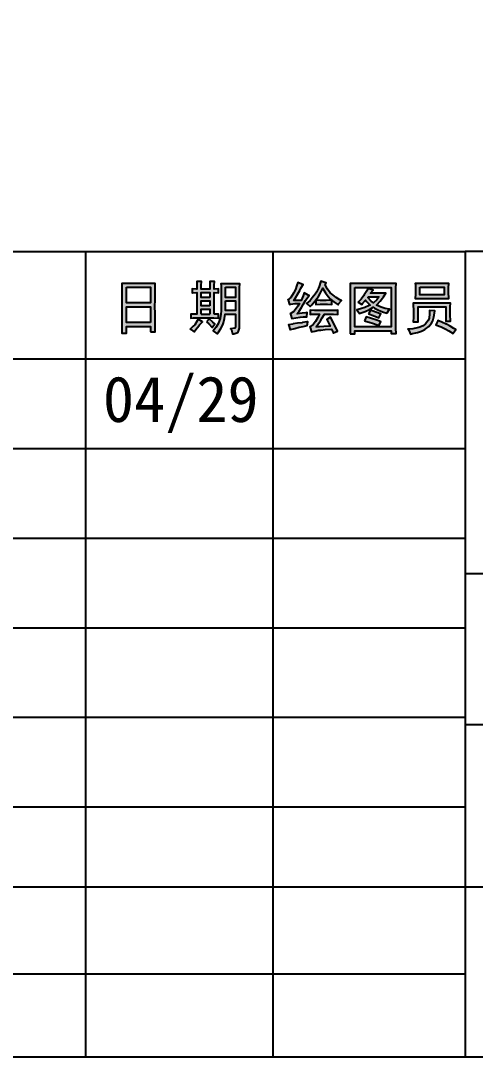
# Model space of a CAD drawing. Header units: millimetres. Extents: x 3718 to 70963, y 572 to 15149.
# Drawn here: x 3804.34 to 3817.13, y 574.49 to 603.65 of the extents above; entities that cross this region are included whole.
import ezdxf

# ---------------------------------------------------------------- set-up
doc = ezdxf.new("R2010")
doc.units = ezdxf.units.MM
doc.header["$LTSCALE"] = 3
doc.styles.add('外框文字', font='NSimSun.ttf')

msp = doc.modelspace()

# ---------------------------------------------------------------- hatches: boundary and pattern name
at = {"linetype": 'ByBlock'}
h = msp.add_hatch(color=256, dxfattribs=at)
h.paths.add_polyline_path([(3807.992, 595.163), (3807.31, 595.163), (3807.31, 595.606), (3807.992, 595.606)], flags=16)
h.paths.add_polyline_path([(3807.992, 594.897), (3808.122, 594.897), (3808.119, 594.945), (3808.119, 595.066), (3808.116, 595.187), (3808.116, 595.314), (3808.116, 595.446), (3808.112, 595.582), (3808.112, 595.639), (3808.116, 595.772), (3808.116, 595.902), (3808.116, 596.029), (3808.119, 596.149), (3808.122, 596.264), (3807.18, 596.264), (3807.18, 596.182), (3807.183, 596.065), (3807.183, 595.941), (3807.186, 595.814), (3807.186, 595.682), (3807.186, 595.549), (3807.186, 595.486), (3807.186, 595.35), (3807.186, 595.217), (3807.183, 595.093), (3807.183, 594.976), (3807.18, 594.864), (3807.31, 594.864), (3807.31, 595.051), (3807.992, 595.051)])
h.paths.add_polyline_path([(3807.31, 596.155), (3807.992, 596.155), (3807.992, 595.715), (3807.31, 595.715)], flags=16)
h.paths.add_polyline_path([(3809.971, 595.398), (3809.95, 595.277), (3809.907, 595.157), (3809.895, 595.126), (3809.832, 595.021), (3809.748, 594.924), (3809.766, 594.915), (3809.862, 594.84), (3809.901, 594.888), (3809.971, 594.994), (3810.025, 595.102), (3810.04, 595.154), (3810.07, 595.274), (3810.089, 595.401), (3810.378, 595.401), (3810.378, 595.039), (3810.366, 595), (3810.242, 594.988), (3810.264, 594.955), (3810.294, 594.84), (3810.33, 594.846), (3810.442, 594.885), (3810.457, 594.894), (3810.493, 595.006), (3810.493, 595.953), (3810.493, 596.007), (3810.496, 596.137), (3810.502, 596.252), (3809.971, 596.252), (3809.974, 596.198), (3809.977, 596.086), (3809.977, 595.953), (3809.98, 595.805), (3809.98, 595.766), (3809.977, 595.615), (3809.977, 595.492), (3809.971, 595.401)])
h.paths.add_polyline_path([(3809.778, 595.395), (3809.778, 596.007), (3809.901, 595.998), (3809.901, 596.11), (3809.778, 596.104), (3809.778, 596.204), (3809.793, 596.315), (3809.657, 596.315), (3809.66, 596.237), (3809.663, 596.104), (3809.413, 596.104), (3809.413, 596.204), (3809.425, 596.315), (3809.289, 596.315), (3809.292, 596.237), (3809.295, 596.104), (3809.286, 596.104), (3809.159, 596.11), (3809.159, 595.998), (3809.171, 596.001), (3809.295, 596.007), (3809.295, 595.395), (3809.25, 595.395), (3809.123, 595.401), (3809.123, 595.289), (3809.186, 595.295), (3809.307, 595.298), (3809.72, 595.298), (3809.772, 595.295), (3809.901, 595.289), (3809.901, 595.401)])
h.paths.add_polyline_path([(3809.301, 595.211), (3809.232, 595.102), (3809.192, 595.057), (3809.108, 594.976), (3809.111, 594.973), (3809.22, 594.903), (3809.268, 594.967), (3809.346, 595.072), (3809.37, 595.102), (3809.449, 595.181), (3809.328, 595.259)])
h.paths.add_polyline_path([(3809.567, 595.181), (3809.63, 595.13), (3809.72, 595.027), (3809.799, 595.123), (3809.739, 595.175), (3809.636, 595.271)])
h.paths.add_polyline_path([(3809.663, 595.633), (3809.413, 595.633), (3809.413, 595.769), (3809.663, 595.769)], flags=16)
h.paths.add_polyline_path([(3809.663, 595.866), (3809.413, 595.866), (3809.413, 596.007), (3809.663, 596.007)], flags=16)
h.paths.add_polyline_path([(3810.095, 596.155), (3810.378, 596.155), (3810.378, 595.866), (3810.095, 595.866)], flags=16)
h.paths.add_polyline_path([(3810.095, 595.769), (3810.378, 595.769), (3810.378, 595.498), (3810.095, 595.498)], flags=16)
h.paths.add_polyline_path([(3809.413, 595.395), (3809.413, 595.537), (3809.663, 595.537), (3809.663, 595.395)], flags=17)
h = msp.add_hatch(color=256, dxfattribs=at)
h.paths.add_polyline_path([(3816.07, 595.212), (3816.015, 595.1), (3816.039, 595.091), (3816.166, 595.04), (3816.266, 594.992), (3816.284, 594.983), (3816.38, 594.925), (3816.504, 594.85), (3816.507, 594.859), (3816.58, 594.965), (3816.528, 594.995), (3816.417, 595.061), (3816.317, 595.115), (3816.305, 595.118), (3816.19, 595.17), (3816.073, 595.218)])
h.paths.add_polyline_path([(3815.388, 595.52), (3815.388, 595.327), (3815.388, 595.312), (3815.382, 595.185), (3815.517, 595.185), (3815.517, 595.604), (3816.296, 595.604), (3816.296, 595.197), (3816.432, 595.197), (3816.429, 595.233), (3816.426, 595.36), (3816.426, 595.526), (3816.426, 595.601), (3816.432, 595.707), (3815.382, 595.707), (3815.382, 595.643)])
h.paths.add_polyline_path([(3815.448, 596.093), (3815.448, 595.99), (3815.448, 595.963), (3815.439, 595.837), (3816.38, 595.837), (3816.38, 595.867), (3816.374, 595.99), (3816.374, 596.093), (3816.374, 596.135), (3816.38, 596.262), (3815.439, 596.262), (3815.442, 596.22)])
h.paths.add_polyline_path([(3813.083, 594.977), (3813.134, 594.862), (3813.143, 594.868), (3813.255, 594.922), (3813.221, 594.989), (3813.152, 595.121), (3813.098, 595.227), (3813.055, 595.309), (3812.953, 595.248), (3812.998, 595.155), (3813.043, 595.064), (3813.019, 595.061), (3812.865, 595.046), (3812.742, 595.04), (3812.651, 595.037), (3812.702, 595.103), (3812.772, 595.212), (3812.823, 595.29), (3812.89, 595.399), (3813.095, 595.399), (3813.137, 595.399), (3813.264, 595.39), (3813.264, 595.508), (3813.215, 595.505), (3813.095, 595.502), (3812.651, 595.502), (3812.603, 595.502), (3812.482, 595.508), (3812.482, 595.39), (3812.521, 595.393), (3812.651, 595.399), (3812.748, 595.399), (3812.699, 595.306), (3812.63, 595.191), (3812.564, 595.109), (3812.47, 595.043), (3812.479, 595.022), (3812.521, 594.901), (3812.615, 594.922), (3812.721, 594.946), (3812.781, 594.952), (3812.905, 594.965), (3813.083, 594.98)])
h.paths.add_polyline_path([(3812.374, 595.438), (3812.259, 595.423), (3812.114, 595.405), (3812.171, 595.484), (3812.238, 595.586), (3812.289, 595.668), (3812.355, 595.785), (3812.386, 595.84), (3812.452, 595.927), (3812.425, 595.936), (3812.316, 595.996), (3812.286, 595.909), (3812.232, 595.785), (3812.027, 595.785), (3812.069, 595.855), (3812.138, 595.966), (3812.187, 596.063), (3812.22, 596.132), (3812.283, 596.229), (3812.25, 596.238), (3812.135, 596.286), (3812.111, 596.214), (3812.066, 596.096), (3812.012, 595.984), (3811.936, 595.864), (3811.858, 595.797), (3811.861, 595.788), (3811.897, 595.668), (3811.933, 595.677), (3812.057, 595.695), (3812.18, 595.701), (3812.132, 595.619), (3812.063, 595.52), (3812.024, 595.474), (3811.921, 595.405), (3811.927, 595.393), (3811.966, 595.275), (3812.075, 595.293), (3812.205, 595.315), (3812.283, 595.321), (3812.392, 595.327), (3812.398, 595.444)])
h.paths.add_polyline_path([(3814.121, 595.411), (3814.154, 595.399), (3814.256, 595.36), (3814.41, 595.293), (3814.468, 595.405), (3814.431, 595.417), (3814.326, 595.456), (3814.178, 595.514)], flags=0)
h.paths.add_polyline_path([(3814.293, 595.568), (3814.401, 595.511), (3814.516, 595.462), (3814.642, 595.423), (3814.649, 595.435), (3814.718, 595.541), (3814.709, 595.541), (3814.594, 595.559), (3814.477, 595.598), (3814.353, 595.655), (3814.356, 595.662), (3814.455, 595.764), (3814.519, 595.849), (3814.543, 595.885), (3814.609, 595.99), (3814.184, 595.99), (3814.253, 596.069), (3814.223, 596.078), (3814.105, 596.12), (3814.078, 596.057), (3814.003, 595.939), (3813.994, 595.927), (3813.915, 595.824), (3813.831, 595.74), (3813.933, 595.668), (3813.958, 595.695), (3814.036, 595.791), (3814.066, 595.752), (3814.166, 595.655), (3814.142, 595.643), (3814.018, 595.586), (3813.903, 595.544), (3813.792, 595.52), (3813.795, 595.517), (3813.867, 595.417), (3813.915, 595.432), (3814.033, 595.474), (3814.148, 595.529), (3814.253, 595.592)], flags=0)
h.paths.add_polyline_path([(3813.74, 596.144), (3814.763, 596.144), (3814.763, 595.043), (3813.74, 595.043)], flags=16)
h.paths.add_polyline_path([(3813.605, 594.844), (3813.74, 594.844), (3813.74, 594.928), (3814.763, 594.928), (3814.763, 594.856), (3814.899, 594.856), (3814.899, 594.859), (3814.896, 594.983), (3814.893, 595.109), (3814.893, 595.236), (3814.893, 595.9), (3814.893, 596.015), (3814.896, 596.141), (3814.899, 596.262), (3813.605, 596.262), (3813.608, 596.156), (3813.611, 596.03), (3813.611, 595.9), (3813.611, 595.242), (3813.611, 595.221), (3813.611, 595.091), (3813.608, 594.968)])
h.paths.add_polyline_path([(3815.843, 595.408), (3815.828, 595.287), (3815.804, 595.224), (3815.732, 595.127), (3815.659, 595.073), (3815.536, 595.025), (3815.49, 595.01), (3815.373, 594.989), (3815.234, 594.98), (3815.255, 594.949), (3815.306, 594.838), (3815.361, 594.85), (3815.499, 594.883), (3815.614, 594.922), (3815.705, 594.965), (3815.72, 594.974), (3815.825, 595.052), (3815.898, 595.14), (3815.931, 595.209), (3815.961, 595.327), (3815.967, 595.366), (3815.988, 595.49), (3815.973, 595.49), (3815.84, 595.502)])
h.paths.add_polyline_path([(3812.386, 595.179), (3812.265, 595.161), (3812.253, 595.158), (3812.129, 595.14), (3812.006, 595.121), (3811.996, 595.118), (3811.87, 595.1), (3811.879, 595.079), (3811.921, 594.959), (3811.93, 594.962), (3812.051, 594.998), (3812.174, 595.031), (3812.283, 595.052), (3812.398, 595.076), (3812.413, 595.185)])
h.paths.add_polyline_path([(3814.009, 595.212), (3814.042, 595.203), (3814.145, 595.173), (3814.265, 595.131), (3814.41, 595.076), (3814.474, 595.185), (3814.434, 595.2), (3814.332, 595.236), (3814.208, 595.278), (3814.06, 595.321)], flags=0)
h.paths.add_polyline_path([(3815.569, 596.153), (3816.254, 596.153), (3816.254, 595.939), (3815.569, 595.939)], flags=16)
h.paths.add_polyline_path([(3813.055, 595.788), (3812.929, 595.785), (3812.766, 595.785), (3812.645, 595.791), (3812.645, 595.674), (3812.766, 595.683), (3812.929, 595.683), (3812.971, 595.683), (3813.089, 595.674), (3813.089, 595.791)], flags=17)
h.paths.add_polyline_path([(3812.657, 596.018), (3812.618, 595.957), (3812.54, 595.855), (3812.479, 595.785), (3812.38, 595.701), (3812.386, 595.695), (3812.482, 595.61), (3812.527, 595.662), (3812.609, 595.761), (3812.681, 595.849), (3812.715, 595.897), (3812.775, 595.999), (3812.838, 596.126), (3812.85, 596.102), (3812.917, 595.999), (3812.992, 595.894), (3813.055, 595.821), (3813.149, 595.743), (3813.27, 595.662), (3813.282, 595.686), (3813.36, 595.785), (3813.321, 595.8), (3813.212, 595.864), (3813.116, 595.939), (3813.046, 596.002), (3812.971, 596.099), (3812.902, 596.223), (3812.929, 596.28), (3812.896, 596.289), (3812.778, 596.325), (3812.772, 596.298), (3812.736, 596.177), (3812.715, 596.129)])
h.paths.add_polyline_path([(3814.199, 595.767), (3814.105, 595.87), (3814.121, 595.888), (3814.416, 595.888), (3814.356, 595.803), (3814.268, 595.713)], flags=0)

# ---------------------------------------------------------------- linework, layer by layer
for p, q in [((3786.215, 597.157), (3816.841, 597.157)), ((3806.171, 574.488), (3806.171, 597.157)), ((3811.438, 574.488), (3811.438, 597.157)), ((3883.824, 597.157), (3816.841, 597.157)), ((3816.841, 597.157), (3816.841, 574.488)), ((3816.841, 597.157), (3816.841, 574.488)), ((3809.413, 595.395), (3809.663, 595.395)), ((3816.841, 594.134), (3786.215, 594.134)), ((3883.824, 588.087), (3816.841, 588.087)), ((3883.824, 583.845), (3816.841, 583.845)), ((3816.841, 579.278), (3786.215, 579.278)), ((3883.824, 579.278), (3816.841, 579.278)), ((3816.841, 576.825), (3786.215, 576.825))]:
    msp.add_line(p, q, dxfattribs=at)
for points in [[(3883.824, 574.488), (3717.849, 574.488), (3717.849, 693.634), (3883.824, 693.634)], [(3807.992, 594.897), (3808.122, 594.897), (3808.119, 594.945), (3808.119, 595.066), (3808.116, 595.187), (3808.116, 595.314), (3808.116, 595.446), (3808.112, 595.582), (3808.112, 595.639), (3808.116, 595.772), (3808.116, 595.902), (3808.116, 596.029), (3808.119, 596.149), (3808.122, 596.264), (3807.18, 596.264), (3807.18, 596.182), (3807.183, 596.065), (3807.183, 595.941), (3807.186, 595.814), (3807.186, 595.682), (3807.186, 595.549), (3807.186, 595.486), (3807.186, 595.35), (3807.186, 595.217), (3807.183, 595.093), (3807.183, 594.976), (3807.18, 594.864), (3807.31, 594.864), (3807.31, 595.051), (3807.992, 595.051)], [(3809.778, 595.395), (3809.778, 596.007), (3809.901, 595.998), (3809.901, 596.11), (3809.778, 596.104), (3809.778, 596.204), (3809.793, 596.315), (3809.657, 596.315), (3809.66, 596.237), (3809.663, 596.104), (3809.413, 596.104), (3809.413, 596.204), (3809.425, 596.315), (3809.289, 596.315), (3809.292, 596.237), (3809.295, 596.104), (3809.286, 596.104), (3809.159, 596.11), (3809.159, 595.998), (3809.171, 596.001), (3809.295, 596.007), (3809.295, 595.395), (3809.25, 595.395), (3809.123, 595.401), (3809.123, 595.289), (3809.186, 595.295), (3809.307, 595.298), (3809.72, 595.298), (3809.772, 595.295), (3809.901, 595.289), (3809.901, 595.401)], [(3809.971, 595.398), (3809.95, 595.277), (3809.907, 595.157), (3809.895, 595.126), (3809.832, 595.021), (3809.748, 594.924), (3809.766, 594.915), (3809.862, 594.84), (3809.901, 594.888), (3809.971, 594.994), (3810.025, 595.102), (3810.04, 595.154), (3810.07, 595.274), (3810.089, 595.401), (3810.378, 595.401), (3810.378, 595.039), (3810.366, 595), (3810.242, 594.988), (3810.264, 594.955), (3810.294, 594.84), (3810.33, 594.846), (3810.442, 594.885), (3810.457, 594.894), (3810.493, 595.006), (3810.493, 595.953), (3810.493, 596.007), (3810.496, 596.137), (3810.502, 596.252), (3809.971, 596.252), (3809.974, 596.198), (3809.977, 596.086), (3809.977, 595.953), (3809.98, 595.805), (3809.98, 595.766), (3809.977, 595.615), (3809.977, 595.492), (3809.971, 595.401)], [(3812.374, 595.438), (3812.259, 595.423), (3812.114, 595.405), (3812.171, 595.484), (3812.238, 595.586), (3812.289, 595.668), (3812.355, 595.785), (3812.386, 595.84), (3812.452, 595.927), (3812.425, 595.936), (3812.316, 595.996), (3812.286, 595.909), (3812.232, 595.785), (3812.027, 595.785), (3812.069, 595.855), (3812.138, 595.966), (3812.187, 596.063), (3812.22, 596.132), (3812.283, 596.229), (3812.25, 596.238), (3812.135, 596.286), (3812.111, 596.214), (3812.066, 596.096), (3812.012, 595.984), (3811.936, 595.864), (3811.858, 595.797), (3811.861, 595.788), (3811.897, 595.668), (3811.933, 595.677), (3812.057, 595.695), (3812.18, 595.701), (3812.132, 595.619), (3812.063, 595.52), (3812.024, 595.474), (3811.921, 595.405), (3811.927, 595.393), (3811.966, 595.275), (3812.075, 595.293), (3812.205, 595.315), (3812.283, 595.321), (3812.392, 595.327), (3812.398, 595.444)], [(3812.657, 596.018), (3812.618, 595.957), (3812.54, 595.855), (3812.479, 595.785), (3812.38, 595.701), (3812.386, 595.695), (3812.482, 595.61), (3812.527, 595.662), (3812.609, 595.761), (3812.681, 595.849), (3812.715, 595.897), (3812.775, 595.999), (3812.838, 596.126), (3812.85, 596.102), (3812.917, 595.999), (3812.992, 595.894), (3813.055, 595.821), (3813.149, 595.743), (3813.27, 595.662), (3813.282, 595.686), (3813.36, 595.785), (3813.321, 595.8), (3813.212, 595.864), (3813.116, 595.939), (3813.046, 596.002), (3812.971, 596.099), (3812.902, 596.223), (3812.929, 596.28), (3812.896, 596.289), (3812.778, 596.325), (3812.772, 596.298), (3812.736, 596.177), (3812.715, 596.129)], [(3813.605, 594.844), (3813.74, 594.844), (3813.74, 594.928), (3814.763, 594.928), (3814.763, 594.856), (3814.899, 594.856), (3814.899, 594.859), (3814.896, 594.983), (3814.893, 595.109), (3814.893, 595.236), (3814.893, 595.9), (3814.893, 596.015), (3814.896, 596.141), (3814.899, 596.262), (3813.605, 596.262), (3813.608, 596.156), (3813.611, 596.03), (3813.611, 595.9), (3813.611, 595.242), (3813.611, 595.221), (3813.611, 595.091), (3813.608, 594.968)], [(3815.448, 596.093), (3815.448, 595.99), (3815.448, 595.963), (3815.439, 595.837), (3816.38, 595.837), (3816.38, 595.867), (3816.374, 595.99), (3816.374, 596.093), (3816.374, 596.135), (3816.38, 596.262), (3815.439, 596.262), (3815.442, 596.22)], [(3807.31, 596.155), (3807.992, 596.155), (3807.992, 595.715), (3807.31, 595.715)], [(3809.663, 595.866), (3809.413, 595.866), (3809.413, 596.007), (3809.663, 596.007)], [(3810.095, 596.155), (3810.378, 596.155), (3810.378, 595.866), (3810.095, 595.866)], [(3813.74, 596.144), (3814.763, 596.144), (3814.763, 595.043), (3813.74, 595.043)], [(3814.293, 595.568), (3814.401, 595.511), (3814.516, 595.462), (3814.642, 595.423), (3814.649, 595.435), (3814.718, 595.541), (3814.709, 595.541), (3814.594, 595.559), (3814.477, 595.598), (3814.353, 595.655), (3814.356, 595.662), (3814.455, 595.764), (3814.519, 595.849), (3814.543, 595.885), (3814.609, 595.99), (3814.184, 595.99), (3814.253, 596.069), (3814.223, 596.078), (3814.105, 596.12), (3814.078, 596.057), (3814.003, 595.939), (3813.994, 595.927), (3813.915, 595.824), (3813.831, 595.74), (3813.933, 595.668), (3813.958, 595.695), (3814.036, 595.791), (3814.066, 595.752), (3814.166, 595.655), (3814.142, 595.643), (3814.018, 595.586), (3813.903, 595.544), (3813.792, 595.52), (3813.795, 595.517), (3813.867, 595.417), (3813.915, 595.432), (3814.033, 595.474), (3814.148, 595.529), (3814.253, 595.592)], [(3814.199, 595.767), (3814.105, 595.87), (3814.121, 595.888), (3814.416, 595.888), (3814.356, 595.803), (3814.268, 595.713)], [(3815.569, 596.153), (3816.254, 596.153), (3816.254, 595.939), (3815.569, 595.939)], [(3807.992, 595.163), (3807.31, 595.163), (3807.31, 595.606), (3807.992, 595.606)], [(3809.663, 595.633), (3809.413, 595.633), (3809.413, 595.769), (3809.663, 595.769)], [(3810.095, 595.769), (3810.378, 595.769), (3810.378, 595.498), (3810.095, 595.498)], [(3813.055, 595.788), (3812.929, 595.785), (3812.766, 595.785), (3812.645, 595.791), (3812.645, 595.674), (3812.766, 595.683), (3812.929, 595.683), (3812.971, 595.683), (3813.089, 595.674), (3813.089, 595.791)], [(3815.388, 595.52), (3815.388, 595.327), (3815.388, 595.312), (3815.382, 595.185), (3815.517, 595.185), (3815.517, 595.604), (3816.296, 595.604), (3816.296, 595.197), (3816.432, 595.197), (3816.429, 595.233), (3816.426, 595.36), (3816.426, 595.526), (3816.426, 595.601), (3816.432, 595.707), (3815.382, 595.707), (3815.382, 595.643)], [(3813.083, 594.977), (3813.134, 594.862), (3813.143, 594.868), (3813.255, 594.922), (3813.221, 594.989), (3813.152, 595.121), (3813.098, 595.227), (3813.055, 595.309), (3812.953, 595.248), (3812.998, 595.155), (3813.043, 595.064), (3813.019, 595.061), (3812.865, 595.046), (3812.742, 595.04), (3812.651, 595.037), (3812.702, 595.103), (3812.772, 595.212), (3812.823, 595.29), (3812.89, 595.399), (3813.095, 595.399), (3813.137, 595.399), (3813.264, 595.39), (3813.264, 595.508), (3813.215, 595.505), (3813.095, 595.502), (3812.651, 595.502), (3812.603, 595.502), (3812.482, 595.508), (3812.482, 595.39), (3812.521, 595.393), (3812.651, 595.399), (3812.748, 595.399), (3812.699, 595.306), (3812.63, 595.191), (3812.564, 595.109), (3812.47, 595.043), (3812.479, 595.022), (3812.521, 594.901), (3812.615, 594.922), (3812.721, 594.946), (3812.781, 594.952), (3812.905, 594.965), (3813.083, 594.98)], [(3814.009, 595.212), (3814.042, 595.203), (3814.145, 595.173), (3814.265, 595.131), (3814.41, 595.076), (3814.41, 595.076), (3814.474, 595.185), (3814.434, 595.2), (3814.332, 595.236), (3814.208, 595.278), (3814.06, 595.321)], [(3814.121, 595.411), (3814.154, 595.399), (3814.256, 595.36), (3814.41, 595.293), (3814.468, 595.405), (3814.431, 595.417), (3814.326, 595.456), (3814.178, 595.514)], [(3815.843, 595.408), (3815.828, 595.287), (3815.804, 595.224), (3815.732, 595.127), (3815.659, 595.073), (3815.536, 595.025), (3815.49, 595.01), (3815.373, 594.989), (3815.234, 594.98), (3815.255, 594.949), (3815.306, 594.838), (3815.361, 594.85), (3815.499, 594.883), (3815.614, 594.922), (3815.705, 594.965), (3815.72, 594.974), (3815.825, 595.052), (3815.898, 595.14), (3815.931, 595.209), (3815.961, 595.327), (3815.967, 595.366), (3815.988, 595.49), (3815.973, 595.49), (3815.84, 595.502)], [(3809.301, 595.211), (3809.232, 595.102), (3809.192, 595.057), (3809.108, 594.976), (3809.111, 594.973), (3809.22, 594.903), (3809.268, 594.967), (3809.346, 595.072), (3809.37, 595.102), (3809.449, 595.181), (3809.328, 595.259)], [(3809.567, 595.181), (3809.63, 595.13), (3809.72, 595.027), (3809.799, 595.123), (3809.739, 595.175), (3809.636, 595.271)], [(3812.386, 595.179), (3812.265, 595.161), (3812.253, 595.158), (3812.129, 595.14), (3812.006, 595.121), (3811.996, 595.118), (3811.87, 595.1), (3811.879, 595.079), (3811.921, 594.959), (3811.93, 594.962), (3812.051, 594.998), (3812.174, 595.031), (3812.283, 595.052), (3812.398, 595.076), (3812.413, 595.185)], [(3816.07, 595.212), (3816.015, 595.1), (3816.039, 595.091), (3816.166, 595.04), (3816.266, 594.992), (3816.284, 594.983), (3816.38, 594.925), (3816.504, 594.85), (3816.507, 594.859), (3816.58, 594.965), (3816.528, 594.995), (3816.417, 595.061), (3816.317, 595.115), (3816.305, 595.118), (3816.19, 595.17), (3816.073, 595.218)]]:
    msp.add_lwpolyline(points, close=True, dxfattribs=at)
for points in [[(3809.413, 595.395), (3809.413, 595.537), (3809.663, 595.537), (3809.663, 595.395)], [(3786.215, 591.614), (3816.841, 591.614)], [(3786.215, 591.614), (3816.841, 591.614)], [(3786.215, 589.095), (3816.841, 589.095)], [(3786.215, 589.095), (3816.841, 589.095)], [(3786.215, 586.576), (3816.841, 586.576)], [(3786.215, 586.576), (3816.841, 586.576)], [(3786.215, 584.057), (3816.841, 584.057)], [(3786.215, 584.057), (3816.841, 584.057)], [(3786.215, 581.537), (3816.841, 581.537)], [(3786.215, 581.537), (3816.841, 581.537)]]:
    msp.add_lwpolyline(points, dxfattribs=at)

# ---------------------------------------------------------------- texts
at = {"linetype": 'ByBlock', "style": '外框文字'}
msp.add_text('04/29', height=1.2884, dxfattribs=at).set_placement((3806.65, 592.363))

doc.saveas('drawing.dxf')
